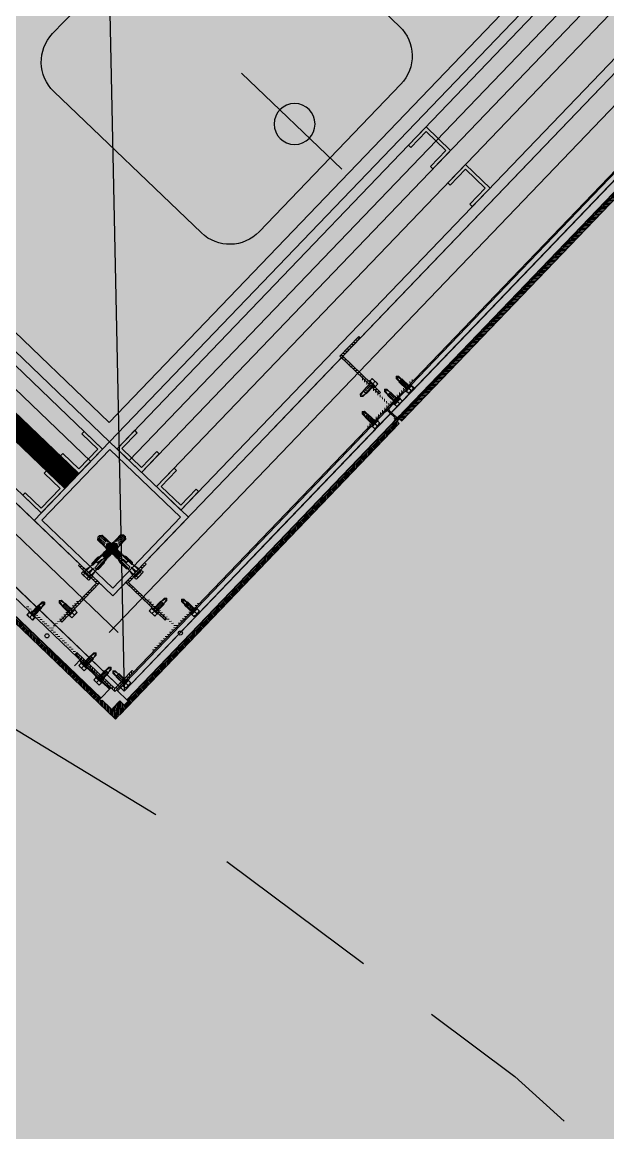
# Model space of a CAD drawing. Header units: metres. Extents: x 678805 to 1359287, y 2747329 to 5497370.
# Drawn here: x 679796.595 to 679797.455, y 2748725.445 to 2748727.075 of the extents above; entities that cross this region are included whole.
import ezdxf

# ---------------------------------------------------------------- set-up
doc = ezdxf.new("R2010")
doc.units = ezdxf.units.M
doc.linetypes.add('XREF_MON_BUILDINGS$0$Hidden', pattern=[0.004, 0.002, -0.002])
doc.linetypes.add('XREF_MON_SFT_TREES$0$HIDDEN', pattern=[0.375, 0.25, -0.125])
for name, color, linetype in [('00_XREF_MON_HSC_PAVEMENT', 7, 'Continuous'), ('00_XREF_TWQ_BUILDINGS', 7, 'Continuous'), ('00_XREF_TWQ_SFT_TREES', 7, 'Continuous'), ('XREF_MON_BUILDINGS$0$00-Modulos DEFINIDOS', 7, 'Continuous'), ('XREF_MON_BUILDINGS$0$00-Modulos ROOFS', 2, 'Continuous'), ('XREF_MON_BUILDINGS$0$02-L-01_Structure', 2, 'Continuous'), ('XREF_MON_BUILDINGS$0$02-L-01_Structure t2', 7, 'Continuous'), ('XREF_MON_BUILDINGS$0$02-L-01_Struture aux', 4, 'Continuous'), ('XREF_MON_BUILDINGS$0$02-L-Insulation', 252, 'Continuous'), ('XREF_MON_BUILDINGS$0$02-L-INT Panel', 5, 'Continuous'), ('XREF_MON_BUILDINGS$0$02-L-panel', 5, 'Continuous'), ('XREF_MON_BUILDINGS$0$02_L_Furniture', 7, 'Continuous'), ('XREF_MON_SFT_TREES$0$SL_TREE_CANOPY', 251, 'XREF_MON_SFT_TREES$0$HIDDEN')]:
    doc.layers.add(name, color=color, linetype=linetype)
doc.layers.add('XREF_MON_BUILDINGS$0$0-WIPEOUTS', color=7, linetype='Continuous', true_color=0xffffff)
doc.layers.add('XREF_MON_SFT_TREES$0$SL_TREE_FICUS_RELIGIOSA', color=7, linetype='Continuous', true_color=0x405700)
doc.layers.add('XREF_MON_BUILDINGS$0$00-AUX STRUCTURE', color=3, linetype='Continuous', plot=False)
for name, color, linetype, lineweight in [('XREF_MON_BUILDINGS$0$02-H-251', 251, 'Continuous', 0), ('XREF_MON_BUILDINGS$0$02-H-254', 254, 'Continuous', 0), ('XREF_MON_BUILDINGS$0$02-L-01_Structure L', 7, 'Continuous', 5), ('XREF_MON_BUILDINGS$0$02-L-01_Structure T', 8, 'Continuous', 5), ('XREF_MON_HSC_FURNITURE$0$05-Railing', 8, 'Continuous', 13)]:
    doc.layers.add(name, color=color, linetype=linetype, lineweight=lineweight)
for name, color, linetype, lineweight, true_color in [('XREF_MON_BUILDINGS$0$02-KH-01 Water_Toilets', 7, 'Continuous', 30, 0x3877ff), ('XREF_MON_HSC_FURNITURE$0$05-Railing_wipeout', 7, 'Continuous', 13, 0xfcfcfc), ('XREF_MON_HSC_PAVEMENT$0$03-TR-Pavement_06_Concrete Slab in situ', 7, 'Continuous', 9, 0xf7f7f7)]:
    doc.layers.add(name, color=color, linetype=linetype, lineweight=lineweight, true_color=true_color)
doc.layers.get('XREF_MON_BUILDINGS$0$02-KH-01 Water_Toilets').off()
doc.layers.get('XREF_MON_SFT_TREES$0$SL_TREE_FICUS_RELIGIOSA').off()
doc.linetypes.add('XREF_MON_BUILDINGS$0$BATTING', pattern='A,0.0001,-0.1,[134,ltypeshp.shx,S=0.1,R=0,X=-0.1,Y=0],-0.2,[134,ltypeshp.shx,S=0.1,R=180,X=0.1,Y=0],-0.1', length=0.4001)

# ---------------------------------------------------------------- blocks, each defined once
blk = doc.blocks.new('XREF_MON_BUILDINGS$0$modulo kiosco')
at = {"layer": 'XREF_MON_BUILDINGS$0$0-WIPEOUTS', "true_color": 0xfcfcfc}
h = blk.add_hatch(color=7, dxfattribs=at)
h.dxf.hatch_style = 1
h.paths.add_polyline_path([(119.6986, -61.6206), (119.6986, -56.8206), (124.4986, -56.8206), (124.4986, -61.6206)])
at = {"layer": 'XREF_MON_BUILDINGS$0$00-Modulos ROOFS'}
blk.add_line((119.6986, -56.8206), (124.4986, -61.6206), dxfattribs=at)
at = {"layer": 'XREF_MON_BUILDINGS$0$00-Modulos ROOFS', "lineweight": 0}
blk.add_lwpolyline([(119.6986, -61.6206), (119.6986, -56.8206), (124.4986, -56.8206), (124.4986, -61.6206)], close=True, dxfattribs=at)
at = {"layer": 'XREF_MON_BUILDINGS$0$00-Modulos ROOFS'}
blk.add_lwpolyline([(124.4986, -57.1206), (124.4986, -56.8206), (124.1986, -56.8206), (119.9986, -56.8206), (119.6986, -56.8206), (119.6986, -57.1206), (119.6986, -61.3206), (119.6986, -61.6206), (119.9986, -61.6206), (124.1986, -61.6206), (124.4986, -61.6206), (124.4986, -61.3206)], close=True, dxfattribs=at)
blk = doc.blocks.new('XREF_MON_BUILDINGS$0$PILAR STRUCTURE')
at = {"layer": 'XREF_MON_BUILDINGS$0$02-L-01_Structure', "linetype": 'Continuous'}
h = blk.add_hatch(dxfattribs=at)
h.set_pattern_fill('ANGLE', color=252)
h.set_pattern_definition([(0, (-144.6596, 18.5684), (0, 6.985), [5.08, -1.905]), (90, (-144.6596, 18.5684), (-6.985, 4e-16), [5.08, -1.905])])
h.paths.add_polyline_path([(-0.08, -0.08), (0.08, -0.08), (0.08, 0.08), (-0.08, 0.08)])
h.paths.add_polyline_path([(-0.072, -0.072), (0.072, -0.072), (0.072, 0.072), (-0.072, 0.072)], flags=16)
h = blk.add_hatch(color=252, dxfattribs=at)
h.dxf.hatch_style = 1
h.paths.add_polyline_path([(-0.072, -0.072), (0.072, -0.072), (0.072, 0.072), (-0.072, 0.072)], flags=16)
h.paths.add_polyline_path([(-0.08, -0.08), (0.08, -0.08), (0.08, 0.08), (-0.08, 0.08)])
for points in [[(-0.08, -0.08), (0.08, -0.08), (0.08, 0.08), (-0.08, 0.08)], [(-0.072, -0.072), (0.072, -0.072), (0.072, 0.072), (-0.072, 0.072)]]:
    blk.add_lwpolyline(points, close=True, dxfattribs=at)
blk = doc.blocks.new('XREF_MON_BUILDINGS$0$ULMA_Escuadra40x80_Seccion')
at = {"layer": 'XREF_MON_BUILDINGS$0$02-H-251', "ltscale": 125}
h = blk.add_hatch(dxfattribs=at)
h.set_pattern_fill('ANSI31', color=256, scale=0.001, angle=360, style=0)
h.paths.add_polyline_path([(0, 0.08), (0.003, 0.08), (0.003, 0.003), (0.04, 0.003), (0.04, 0), (0, 0)])
at = {"layer": 'XREF_MON_BUILDINGS$0$02-L-01_Structure L', "linetype": 'Continuous'}
blk.add_lwpolyline([(0, 0.08), (0.003, 0.08), (0.003, 0.003), (0.04, 0.003), (0.04, 0), (0, 0)], close=True, dxfattribs=at)
blk = doc.blocks.new('XREF_MON_BUILDINGS$0$ULMA_Anclaje fijacion a forjado y a cerramiento base')
at = {"layer": 'XREF_MON_BUILDINGS$0$02-L-01_Structure T', "linetype": 'Continuous'}
for p, q in [((-0.095, 0.0049), (-0.098, 0.0019)), ((-0.095, 0.0038), (-0.098, 0.0016)), ((-0.098, 0.0009), (-0.095, 0.0031)), ((-0.098, 0), (-0.098, 0.0019)), ((-0.098, 0), (-0.098, -0.0019)), ((-0.095, 0.0012), (-0.096, 0.0004)), ((-0.0564, 0.0049), (-0.095, 0.0049)), ((-0.095, 0.0038), (-0.095, 0.0049)), ((-0.0795, 0.0038), (-0.095, 0.0038)), ((-0.0795, 0.0031), (-0.095, 0.0031)), ((-0.095, 0.0012), (-0.095, 0.0031)), ((-0.0805, 0.0012), (-0.095, 0.0012)), ((-0.0805, 0.0008), (-0.0805, 0.0012)), ((-0.0792, 0.0037), (-0.0795, 0.0038)), ((-0.0795, 0.0031), (-0.0792, 0.0032)), ((-0.079, 0.0034), (-0.0792, 0.0037)), ((-0.0792, 0.0032), (-0.079, 0.0034)), ((-0.0724, 0.0005), (-0.0775, 0.0005)), ((-0.0724, 0.0005), (-0.0775, 0.0005)), ((-0.0428, 0.003), (-0.0768, 0.003)), ((-0.0768, 0.0005), (-0.0768, 0.003)), ((-0.076, 0.0036), (-0.076, 0.0049)), ((-0.058, 0.0036), (-0.076, 0.0036)), ((-0.0755, 0.0049), (-0.0699, 0.0064)), ((-0.0755, 0.0043), (-0.0755, 0.0049)), ((-0.0752, 0.0005), (-0.0752, 0.003)), ((-0.057, 0.0044), (-0.075, 0.0044)), ((-0.0744, 0.0005), (-0.0744, 0.003)), ((-0.0728, 0.0005), (-0.0728, 0.003)), ((-0.072, 0.0005), (-0.072, 0.003)), ((-0.0599, 0.006), (-0.0714, 0.006)), ((-0.0714, 0.006), (-0.0714, 0.0049)), ((-0.0714, 0.006), (-0.0714, 0.0049)), ((-0.0704, 0.0008), (-0.0704, 0.003)), ((-0.0704, 0.0003), (-0.0704, 0.0008)), ((-0.0606, 0.0064), (-0.0699, 0.0064)), ((-0.0699, 0.0064), (-0.0699, 0.006)), ((-0.0696, 0.003), (-0.0696, 0)), ((-0.068, 0.0019), (-0.068, 0.003)), ((-0.068, 0.0008), (-0.068, 0.0019)), ((-0.068, 0), (-0.068, 0.0008)), ((-0.068, 0), (-0.068, -0.0008)), ((-0.0672, 0.0021), (-0.0672, 0.003)), ((-0.0672, 0.0011), (-0.0672, 0.0021)), ((-0.0672, 0), (-0.0672, 0.0011)), ((-0.0672, 0), (-0.0672, -0.0011)), ((-0.0656, 0.0022), (-0.0656, 0.003)), ((-0.0656, 0.0012), (-0.0656, 0.0022)), ((-0.0656, 0), (-0.0656, 0.0012)), ((-0.0656, 0), (-0.0656, -0.0013)), ((-0.0648, 0.0022), (-0.0648, 0.003)), ((-0.0648, 0.0012), (-0.0648, 0.0022)), ((-0.0648, 0), (-0.0648, 0.0012)), ((-0.0648, 0), (-0.0648, -0.0013)), ((-0.0632, 0.0022), (-0.0632, 0.003)), ((-0.0632, 0.0012), (-0.0632, 0.0022)), ((-0.0632, 0), (-0.0632, 0.0012)), ((-0.0632, 0), (-0.0632, -0.0013)), ((-0.0586, 0.0022), (-0.0625, 0.0022)), ((-0.0586, 0.0012), (-0.0625, 0.0012)), ((-0.0624, 0.0022), (-0.0624, 0.003)), ((-0.0624, 0), (-0.0624, 0.0012)), ((-0.0624, 0), (-0.0624, -0.0013)), ((-0.0608, 0.0022), (-0.0608, 0.003)), ((-0.0608, 0), (-0.0608, 0.0012)), ((-0.0608, 0), (-0.0608, -0.0013)), ((-0.0606, 0.0064), (-0.0606, 0.006)), ((-0.0606, 0.0064), (-0.058, 0.0049)), ((-0.06, 0.0022), (-0.06, 0.003)), ((-0.06, 0), (-0.06, 0.0012)), ((-0.06, 0), (-0.06, -0.003)), ((-0.0599, 0.006), (-0.0599, 0.0049)), ((-0.0584, 0.0022), (-0.0584, 0.003)), ((-0.0584, 0), (-0.0584, 0.0012)), ((-0.0584, 0), (-0.0584, -0.003)), ((-0.058, 0.0049), (-0.058, 0.0044)), ((-0.0576, 0.0022), (-0.0576, 0.003)), ((-0.0576, -0.003), (-0.0576, 0.0012)), ((-0.057, 0.0046), (-0.057, 0.0049)), ((-0.0564, 0.003), (-0.0564, 0.0049)), ((-0.056, 0.0018), (-0.056, 0.003)), ((-0.056, 0), (-0.056, 0.0007)), ((-0.056, 0), (-0.056, -0.003)), ((-0.0548, 0.0049), (-0.0559, 0.0042)), ((-0.0552, 0.0014), (-0.0552, 0.003)), ((-0.0552, 0.0003), (-0.0552, -0.003)), ((-0.054, 0.0049), (-0.0548, 0.0049)), ((-0.0548, 0.003), (-0.0548, 0.0049)), ((-0.054, 0.003), (-0.054, 0.0049)), ((-0.0536, 0.0003), (-0.0536, 0.003)), ((-0.0524, 0.0049), (-0.0535, 0.0042)), ((-0.0528, 0), (-0.0528, 0.003)), ((-0.0528, 0), (-0.0528, -0.0003)), ((-0.0524, 0.003), (-0.0524, 0.0049)), ((-0.0516, 0.0049), (-0.0524, 0.0049)), ((-0.0516, 0.003), (-0.0516, 0.0049)), ((-0.0512, 0), (-0.0512, 0.003)), ((-0.0512, 0), (-0.0512, -0.001)), ((-0.05, 0.0049), (-0.0511, 0.0042)), ((-0.0504, 0), (-0.0504, 0.003)), ((-0.0504, 0), (-0.0504, -0.0012)), ((-0.0492, 0.0049), (-0.05, 0.0049)), ((-0.05, 0.003), (-0.05, 0.0049)), ((-0.0492, 0.003), (-0.0492, 0.0049)), ((-0.0488, 0.0022), (-0.0488, 0.003)), ((-0.0488, 0.0012), (-0.0488, 0.0026)), ((-0.0488, 0), (-0.0488, 0.0012)), ((-0.0488, 0), (-0.0488, -0.0013)), ((-0.0476, 0.0049), (-0.0487, 0.0042)), ((-0.048, 0), (-0.048, 0.003)), ((-0.048, 0), (-0.048, -0.0013)), ((-0.0476, 0.003), (-0.0476, 0.0049)), ((-0.0468, 0.0049), (-0.0476, 0.0049)), ((-0.0424, 0.0022), (-0.0475, 0.0022)), ((-0.0424, 0.0012), (-0.0475, 0.0012)), ((-0.0468, 0.003), (-0.0468, 0.0049)), ((-0.0464, 0.0022), (-0.0464, 0.003)), ((-0.0464, 0), (-0.0464, 0.0012)), ((-0.0464, 0), (-0.0464, -0.0013)), ((-0.0452, 0.0049), (-0.0463, 0.0042)), ((-0.0456, 0.0022), (-0.0456, 0.003)), ((-0.0456, 0), (-0.0456, 0.0012)), ((-0.0456, 0), (-0.0456, -0.0013)), ((-0.0444, 0.0049), (-0.0452, 0.0049)), ((-0.0452, 0.003), (-0.0452, 0.0049)), ((-0.0444, 0.003), (-0.0444, 0.0049)), ((-0.044, 0.0022), (-0.044, 0.003)), ((-0.044, 0.0022), (-0.044, 0.003)), ((-0.044, 0), (-0.044, 0.0012)), ((-0.044, 0), (-0.044, 0.0012)), ((-0.044, 0), (-0.044, -0.0013)), ((-0.044, 0), (-0.044, -0.003)), ((-0.0428, 0.0049), (-0.0439, 0.0042)), ((0, 0.0049), (-0.0428, 0.0049)), ((-0.0428, 0.003), (-0.0428, 0.0049)), ((-0.042, 0.0049), (-0.042, 0.0022)), ((-0.0185, 0.0036), (-0.042, 0.0036)), ((-0.042, 0.0012), (-0.042, 0.001)), ((-0.0405, 0.001), (-0.042, 0.001)), ((-0.0415, 0.0049), (-0.0359, 0.0064)), ((-0.0415, 0.0043), (-0.0415, 0.0049)), ((-0.0175, 0.0044), (-0.041, 0.0044)), ((-0.0312, 0.001), (-0.038, 0.001)), ((-0.0196, 0.006), (-0.0374, 0.006)), ((-0.0374, 0.006), (-0.0374, 0.0049)), ((-0.02, 0.0064), (-0.0359, 0.0064)), ((-0.0359, 0.0064), (-0.0359, 0.006)), ((-0.0356, 0.0005), (-0.0319, 0.0005)), ((-0.0319, 0.0005), (-0.0356, 0.0005)), ((-0.0282, 0.001), (-0.0308, 0.001)), ((-0.0282, 0.001), (-0.028, 0.0008)), ((-0.0282, 0.001), (-0.0282, -0.0036)), ((-0.0278, 0.001), (-0.028, 0.0008)), ((-0.028, 0.0008), (-0.028, -0.0036)), ((-0.0278, 0.001), (-0.0278, -0.0036)), ((-0.018, 0.001), (-0.0278, 0.001)), ((-0.02, 0.0064), (-0.02, 0.006)), ((-0.0185, 0.0049), (-0.02, 0.0064)), ((-0.0196, 0.0049), (-0.0196, 0.006)), ((-0.0185, 0.0049), (-0.0185, 0.0044)), ((-0.0175, 0.0049), (-0.0175, 0.0015)), ((-0.0052, 0.0064), (-0.0159, 0.0049)), ((-0.0043, 0.0009), (-0.0159, 0)), ((-0.0159, 0), (-0.0052, 0)), ((-0.0052, 0.0049), (-0.0052, 0.0064)), ((-0.0052, 0.0064), (-0.0043, 0.0049)), ((-0.0043, 0.0009), (-0.0052, 0)), ((-0.0043, -0.0009), (-0.0052, 0)), ((-0.0043, -0.0009), (-0.0043, 0.0009)), ((0.0015, 0.0064), (0, 0.0049)), ((0, 0), (0, 0.0049)), ((0, 0), (0, -0.0049)), ((0.002, 0.0064), (0.0015, 0.0064)), ((0.0015, 0), (0.0015, 0.0064)), ((0.0015, 0), (0.0015, -0.0064)), ((0.002, 0.0075), (0.0059, 0.0075)), ((0.002, -0.0075), (0.002, 0.0075)), ((0.002, 0), (0.002, 0.0064)), ((0.002, 0.0038), (0.0059, 0.0038)), ((0.002, 0), (0.002, -0.0064)), ((0.0065, 0.0065), (0.0059, 0.0075)), ((0.0065, -0.0065), (0.0065, 0.0065)), ((-0.098, -0.0009), (-0.095, -0.0031)), ((-0.095, -0.0038), (-0.098, -0.0016)), ((-0.095, -0.0049), (-0.098, -0.0019)), ((-0.095, -0.0012), (-0.096, -0.0004)), ((-0.095, -0.0012), (-0.095, -0.0031)), ((-0.0825, -0.0012), (-0.095, -0.0012)), ((-0.0795, -0.0031), (-0.095, -0.0031)), ((-0.095, -0.0038), (-0.095, -0.0049)), ((-0.0795, -0.0038), (-0.095, -0.0038)), ((-0.0564, -0.0049), (-0.095, -0.0049)), ((-0.0792, -0.0032), (-0.0795, -0.0031)), ((-0.0795, -0.0038), (-0.0792, -0.0037)), ((-0.079, -0.0034), (-0.0792, -0.0032)), ((-0.0792, -0.0037), (-0.079, -0.0034)), ((-0.0724, -0.0005), (-0.0775, -0.0005)), ((-0.0724, -0.0005), (-0.0775, -0.0005)), ((-0.0768, -0.0005), (-0.0768, -0.003)), ((-0.0428, -0.003), (-0.0768, -0.003)), ((-0.076, -0.0036), (-0.076, -0.0049)), ((-0.058, -0.0036), (-0.076, -0.0036)), ((-0.0755, -0.0043), (-0.0755, -0.0049)), ((-0.0755, -0.0049), (-0.0699, -0.0064)), ((-0.0752, -0.0005), (-0.0752, -0.003)), ((-0.057, -0.0044), (-0.075, -0.0044)), ((-0.0744, -0.0005), (-0.0744, -0.003)), ((-0.0728, -0.0005), (-0.0728, -0.003)), ((-0.072, -0.0005), (-0.072, -0.003)), ((-0.0714, -0.0049), (-0.0714, -0.006)), ((-0.0714, -0.0049), (-0.0714, -0.006)), ((-0.0599, -0.006), (-0.0714, -0.006)), ((-0.0704, -0.0008), (-0.0704, -0.003)), ((-0.0699, -0.006), (-0.0699, -0.0064)), ((-0.0606, -0.0064), (-0.0699, -0.0064)), ((-0.0696, -0.0011), (-0.0696, -0.003)), ((-0.068, -0.0019), (-0.068, -0.003)), ((-0.0672, -0.0021), (-0.0672, -0.003)), ((-0.0605, -0.0013), (-0.0656, -0.0013)), ((-0.0656, -0.0022), (-0.0656, -0.003)), ((-0.0656, -0.0022), (-0.0605, -0.0022)), ((-0.0648, -0.0022), (-0.0648, -0.003)), ((-0.0632, -0.0022), (-0.0632, -0.003)), ((-0.0624, -0.0022), (-0.0624, -0.003)), ((-0.0608, -0.0022), (-0.0608, -0.003)), ((-0.0606, -0.0064), (-0.058, -0.0049)), ((-0.0606, -0.006), (-0.0606, -0.0064)), ((-0.0599, -0.0049), (-0.0599, -0.006)), ((-0.058, -0.0044), (-0.058, -0.0049)), ((-0.057, -0.0044), (-0.057, -0.0049)), ((-0.0564, -0.003), (-0.0564, -0.0049)), ((-0.0548, -0.0049), (-0.0559, -0.0042)), ((-0.0548, -0.003), (-0.0548, -0.0049)), ((-0.054, -0.0049), (-0.0548, -0.0049)), ((-0.054, -0.003), (-0.054, -0.0049)), ((-0.0536, -0.0009), (-0.0536, -0.003)), ((-0.0524, -0.0049), (-0.0535, -0.0042)), ((-0.0528, -0.0014), (-0.0528, -0.003)), ((-0.0524, -0.003), (-0.0524, -0.0049)), ((-0.0516, -0.0049), (-0.0524, -0.0049)), ((-0.0516, -0.003), (-0.0516, -0.0049)), ((-0.0512, -0.002), (-0.0512, -0.003)), ((-0.05, -0.0049), (-0.0511, -0.0042)), ((-0.0504, -0.0022), (-0.0504, -0.003)), ((-0.05, -0.003), (-0.05, -0.0049)), ((-0.0492, -0.0049), (-0.05, -0.0049)), ((-0.0455, -0.0013), (-0.0494, -0.0013)), ((-0.0455, -0.0022), (-0.0494, -0.0022)), ((-0.0492, -0.003), (-0.0492, -0.0049)), ((-0.0488, -0.0022), (-0.0488, -0.003)), ((-0.0476, -0.0049), (-0.0487, -0.0042)), ((-0.048, -0.0022), (-0.048, -0.003)), ((-0.0476, -0.003), (-0.0476, -0.0049)), ((-0.0468, -0.0049), (-0.0476, -0.0049)), ((-0.0468, -0.003), (-0.0468, -0.0049)), ((-0.0464, -0.0022), (-0.0464, -0.003)), ((-0.0452, -0.0049), (-0.0463, -0.0042)), ((-0.0456, -0.0022), (-0.0456, -0.003)), ((-0.0452, -0.003), (-0.0452, -0.0049)), ((-0.0444, -0.0049), (-0.0452, -0.0049)), ((-0.0444, -0.003), (-0.0444, -0.0049)), ((-0.044, -0.0022), (-0.044, -0.003)), ((-0.0428, -0.0049), (-0.0439, -0.0042)), ((-0.0428, -0.003), (-0.0428, -0.0049)), ((0, -0.0049), (-0.0428, -0.0049)), ((-0.042, -0.0036), (-0.042, -0.0049)), ((-0.0185, -0.0036), (-0.042, -0.0036)), ((-0.0415, -0.0043), (-0.0415, -0.0049)), ((-0.0415, -0.0049), (-0.0359, -0.0064)), ((-0.0175, -0.0044), (-0.041, -0.0044)), ((-0.0374, -0.0049), (-0.0374, -0.006)), ((-0.0196, -0.006), (-0.0374, -0.006)), ((-0.0359, -0.006), (-0.0359, -0.0064)), ((-0.02, -0.0064), (-0.0359, -0.0064)), ((-0.0319, -0.0005), (-0.0356, -0.0005)), ((-0.0356, -0.0005), (-0.0319, -0.0005)), ((-0.0185, -0.0049), (-0.02, -0.0064)), ((-0.02, -0.006), (-0.02, -0.0064)), ((-0.0196, -0.0049), (-0.0196, -0.006)), ((-0.0185, -0.0044), (-0.0185, -0.0049)), ((-0.0175, -0.0046), (-0.0175, -0.0049)), ((-0.0043, -0.0009), (-0.0159, 0)), ((-0.0052, -0.0064), (-0.0159, -0.0049)), ((-0.0052, -0.0049), (-0.0052, -0.0064)), ((-0.0052, -0.0064), (-0.0043, -0.0049)), ((0.0015, -0.0064), (0, -0.0049)), ((0.002, -0.0064), (0.0015, -0.0064)), ((0.002, -0.0038), (0.0059, -0.0038)), ((0.002, -0.0075), (0.0059, -0.0075)), ((0.0065, -0.0065), (0.0059, -0.0075))]:
    blk.add_line(p, q, dxfattribs=at)
for centre, radius, start, end in [((-0.0957, 0), 0.0005, 130.2691, 229.7309), ((-0.0825, 0.0008), 0.002, 270, 0), ((-0.0775, 0), 0.0005, 89.9975, 270), ((-0.0775, 0), 0.0005, 90, 270.0025), ((-0.075, 0.0034), 0.001, 90, 168.463), ((-0.0724, -0.007), 0.0075, 61.0463, 90), ((-0.0695, 0.006), 0.001, 180, 0), ((-0.0671, 0.006), 0.001, 180, 0), ((-0.0647, 0.006), 0.001, 180, 0), ((-0.0623, 0.006), 0.001, 180, 0), ((-0.0625, 0.0017), 0.0005, 90, 270.0116), ((-0.0605, 0.0017), 0.0005, 270.0013, 90), ((-0.0586, -0.0053), 0.0075, 48.5904, 90), ((-0.0586, -0.0053), 0.0065, 48.5904, 90), ((-0.058, 0.0046), 0.001, 270, 0), ((-0.0561, 0.0045), 0.0003, 180, 300), ((-0.0586, 0.0052), 0.0065, 306.1289, 311.4096), ((-0.0494, -0.0053), 0.0075, 128.1223, 131.4096), ((-0.0537, 0.0045), 0.0003, 180, 300), ((-0.0494, 0.0052), 0.0065, 228.5904, 270), ((-0.0513, 0.0045), 0.0003, 180, 300), ((-0.0489, 0.0045), 0.0003, 180, 300), ((-0.0475, 0.0017), 0.0005, 90, 270.0025), ((-0.0465, 0.0045), 0.0003, 180, 300), ((-0.0455, 0.0017), 0.0005, 270, 90), ((-0.0441, 0.0045), 0.0003, 180, 300), ((-0.0424, -0.0053), 0.0075, 61.0463, 90), ((-0.0424, -0.0053), 0.0065, 61.0463, 90), ((-0.041, 0.0034), 0.001, 90, 168.463), ((-0.0356, 0.007), 0.0075, 241.0463, 270), ((-0.0356, 0.007), 0.0065, 241.0463, 269.9987), ((-0.0356, -0.007), 0.0075, 90, 111.0361), ((-0.0355, 0.006), 0.001, 180, 0), ((-0.0355, 0.006), 0.001, 180, 0), ((-0.0327, 0.006), 0.001, 180, 0), ((-0.031, 0), 0.001, 209.9997, 150), ((-0.031, 0), 0.001, 210, 150.0003), ((-0.0299, 0.006), 0.001, 180, 0), ((-0.0271, 0.006), 0.001, 180, 0), ((-0.0243, 0.006), 0.001, 180, 0), ((-0.0215, 0.006), 0.001, 180, 0), ((-0.0185, 0.0046), 0.001, 270, 0), ((-0.018, 0.0015), 0.0005, 270, 0), ((0.0032, 0.0056), 0.00332, 325.6168, 34.3832), ((-0.0059, 0), 0.0124, 342.4126, 17.5874), ((-0.075, -0.0034), 0.001, 191.537, 270), ((-0.0724, 0.007), 0.0075, 270, 291.0395), ((-0.0724, -0.007), 0.0065, 61.0463, 90), ((-0.0695, -0.006), 0.001, 0, 180), ((-0.0656, 0.0052), 0.0075, 241.0463, 270), ((-0.0656, 0.0052), 0.0065, 241.0463, 269.9987), ((-0.0671, -0.006), 0.001, 0, 180), ((-0.0647, -0.006), 0.001, 0, 180), ((-0.0623, -0.006), 0.001, 0, 180), ((-0.0625, -0.0018), 0.0005, 89.9884, 270), ((-0.0605, -0.0018), 0.0005, 270, 89.9987), ((-0.058, -0.0046), 0.001, 11.537, 90), ((-0.0561, -0.0045), 0.0003, 60, 180), ((-0.0494, 0.0052), 0.0075, 228.5904, 270), ((-0.0586, 0.0052), 0.0075, 308.1223, 311.4096), ((-0.0537, -0.0045), 0.0003, 60, 180), ((-0.0494, -0.0053), 0.0065, 126.1289, 131.4096), ((-0.0513, -0.0045), 0.0003, 60, 180), ((-0.0489, -0.0045), 0.0003, 60, 180), ((-0.0475, -0.0018), 0.0005, 89.9975, 270), ((-0.0465, -0.0045), 0.0003, 60, 180), ((-0.0455, -0.0018), 0.0005, 270, 90), ((-0.0441, -0.0045), 0.0003, 60, 180), ((-0.041, -0.0034), 0.001, 191.537, 270), ((-0.0355, -0.006), 0.001, 0, 180), ((-0.0355, -0.006), 0.001, 0, 180), ((-0.0327, -0.006), 0.001, 0, 180), ((-0.0299, -0.006), 0.001, 0, 180), ((-0.0271, -0.006), 0.001, 0, 180), ((-0.0243, -0.006), 0.001, 0, 180), ((-0.0215, -0.006), 0.001, 0, 180), ((-0.0185, -0.0046), 0.001, 0, 90), ((0.0032, -0.0056), 0.00332, 325.6168, 34.3832)]:
    blk.add_arc(centre, radius, start, end, dxfattribs=at)
blk = doc.blocks.new('XREF_MON_BUILDINGS$0$AUTORROSCANTE')
at = {"layer": 'XREF_MON_BUILDINGS$0$02-L-01_Structure t2', "color": 0}
for p, q in [((-31.2, 5.6), (-26.2, 5.6)), ((-31.2, 0), (-26.2, 0)), ((-2.4, 2.5), (-25, 2.5)), ((0, 0), (-9, 2.5)), ((0, 0), (-3.6, -1.1)), ((0, 0), (-2.4, 2.5)), ((0, 0), (-2.4, -2.5)), ((-31.2, -5.6), (-26.2, -5.6)), ((-2.4, -2.5), (-25, -2.5)), ((-3.6, -1.1), (-2.4, -2.5))]:
    blk.add_line(p, q, dxfattribs=at)
at = {"layer": 'XREF_MON_BUILDINGS$0$02-L-01_Structure t2', "color": 253}
for p, q in [((-25, 3.1), (-9, 3.1)), ((-23.5, -3.1), (-25, 2.7)), ((-21.4, -3.1), (-23.1, 3.1)), ((-19.3, -3.1), (-21, 3.1)), ((-17.3, -3.1), (-18.9, 3.1)), ((-15.2, -3.1), (-16.9, 3.1)), ((-13.1, -3.1), (-14.8, 3.1)), ((-11.1, -3.1), (-12.7, 3.1)), ((-9, -3.1), (-10.7, 3.1)), ((-9, -3.1), (-9, 3.1)), ((-25, -3.1), (-9, -3.1)), ((-3.6, -1.1), (-9, -2.5))]:
    blk.add_line(p, q, dxfattribs=at)
at = {"layer": 'XREF_MON_BUILDINGS$0$02-L-01_Structure t2', "color": 0}
for points in [[(-31.2, 5.6), (-26.2, 5.6), (-26.2, -5.6), (-31.2, -5.6)], [(-26.2, 6.5), (-25, 6.5), (-25, -6.5), (-26.2, -6.5)]]:
    blk.add_lwpolyline(points, close=True, dxfattribs=at)
for centre, start, end in [((-27, 2.4), 129.284, 214.1828), ((-27, -2.4), 145.8304, 230.7333)]:
    blk.add_arc(centre, 4.21, start, end, dxfattribs=at)
blk = doc.blocks.new('XREF_MON_BUILDINGS$0$ULMA_Montante VV')
at = {"layer": 'XREF_MON_BUILDINGS$0$02-H-251', "ltscale": 125}
h = blk.add_hatch(dxfattribs=at)
h.set_pattern_fill('ANSI31', color=256, scale=0.001, angle=450, style=0)
h.set_pattern_definition([(135, (-0.05125, -0.0025), (-0.00224506, -0.00224506), [])])
edge = h.paths.add_edge_path()
edge.add_line((-0.051, -0.0025), (0.0484, -0.0025))
edge.add_arc((0.0484, -0.0022), 0.0003, 270, 360)
edge.add_line((0.0487, -0.0022), (0.0487, -0.0003))
edge.add_arc((0.0484, -0.0003), 0.0003, 0, 90)
edge.add_line((0.0484, 0), (0, 0))
edge.add_line((0, 0), (0, 0.0572))
edge.add_arc((-0.0003, 0.0572), 0.0003, 0, 90)
edge.add_line((-0.0003, 0.0575), (-0.0022, 0.0575))
edge.add_arc((-0.0022, 0.0572), 0.0003, 90, 180)
edge.add_line((-0.0025, 0.0572), (-0.0025, 0))
edge.add_line((-0.0025, 0), (-0.051, 0))
edge.add_arc((-0.051, -0.0003), 0.0003, 90, 180)
edge.add_line((-0.0513, -0.0003), (-0.0513, -0.0022))
edge.add_arc((-0.051, -0.0022), 0.0003, 180, 270)
blk = doc.blocks.new('XREF_MON_BUILDINGS$0$ULMA_Autotaladrante')
at = {"layer": 'XREF_MON_BUILDINGS$0$02-L-01_Structure T', "color": 252}
for p, q in [((-0.025, 0), (-0.0226, 0.0025)), ((-0.025, 0), (-0.016, 0.0025)), ((-0.025, 0), (-0.0226, -0.0025)), ((-0.025, 0), (-0.0214, -0.0011)), ((-0.0226, 0.0025), (0, 0.0025)), ((0, 0.0032), (-0.016, 0.0032)), ((-0.016, -0.0031), (-0.016, 0.0032)), ((-0.016, -0.0031), (-0.0143, 0.0032)), ((-0.0139, -0.0031), (-0.0123, 0.0032)), ((-0.0119, -0.0031), (-0.0102, 0.0032)), ((-0.0098, -0.0031), (-0.0081, 0.0032)), ((-0.0077, -0.0031), (-0.0061, 0.0032)), ((-0.0057, -0.0031), (-0.004, 0.0032)), ((-0.0036, -0.0031), (-0.0019, 0.0032)), ((-0.0015, -0.0031), (0, 0.0027)), ((0.0062, 0.0056), (0.0012, 0.0056)), ((0.0062, 0), (0.0012, 0)), ((-0.0214, -0.0011), (-0.0226, -0.0025)), ((-0.0226, -0.0025), (0, -0.0025)), ((-0.0214, -0.0011), (-0.016, -0.0025)), ((0, -0.0031), (-0.016, -0.0031)), ((0.0062, -0.0056), (0.0012, -0.0056))]:
    blk.add_line(p, q, dxfattribs=at)
for points in [[(0.0012, 0.0065), (0, 0.0065), (0, -0.0065), (0.0012, -0.0065)], [(0.0062, 0.0056), (0.0012, 0.0056), (0.0012, -0.0056), (0.0062, -0.0056)]]:
    blk.add_lwpolyline(points, close=True, dxfattribs=at)
for centre, start, end in [((0.002, 0.0024), 325.8172, 50.716), ((0.002, -0.0024), 309.2667, 34.1696)]:
    blk.add_arc(centre, 0.00421, start, end, dxfattribs=at)
blk = doc.blocks.new('XREF_MON_BUILDINGS$0$component PICA')
at = {"linetype": 'Continuous', "ltscale": 0.01}
for p, q in [((125, 350), (-125, 350)), ((-175, 300), (-175, 50)), ((175, 50), (175, 300)), ((0, 150), (0, -20)), ((-125, 0), (125, 0))]:
    blk.add_line(p, q, dxfattribs=at)
blk.add_circle((0, 60), 25, dxfattribs=at)
for centre, start, end in [((-125, 300), 90, 180), ((125, 300), 0, 90), ((-125, 50), 180, 270), ((125, 50), 270, 0)]:
    blk.add_arc(centre, 50, start, end, dxfattribs=at)
blk = doc.blocks.new('XREF_MON_BUILDINGS$0$A$C56BF4A3E')
at = {"layer": 'XREF_MON_BUILDINGS$0$02-H-251', "linetype": 'XREF_MON_BUILDINGS$0$Hidden', "ltscale": 125}
h = blk.add_hatch(dxfattribs=at)
h.set_pattern_fill('ANSI31', color=256, scale=0.001, angle=630, style=0)
h.set_pattern_definition([(315, (-170.3341458, 256.273152), (0.00224506403, 0.00224506403), [])])
edge = h.paths.add_edge_path()
edge.add_line((0.6352, 0.0269), (0.6332, 0.0269))
edge.add_line((0.6332, 0.0269), (0.6263, 0.0266))
edge.add_line((0.6263, 0.0266), (0.6254, 0.0257))
edge.add_arc((0.6252, 0.0259), 0.0003, 587.05, 677.05, ccw=False)
edge.add_line((0.625, 0.0257), (0.624, 0.0266))
edge.add_line((0.624, 0.0266), (0.6223, 0.0265))
edge.add_line((0.6223, 0.0265), (0.6214, 0.0256))
edge.add_arc((0.6212, 0.0258), 0.0003, 587.05, 677.05, ccw=False)
edge.add_line((0.621, 0.0255), (0.62, 0.0264))
edge.add_line((0.62, 0.0264), (0.6071, 0.026))
edge.add_arc((0.6072, 0.024), 0.002, 452.0454, 540)
edge.add_line((0.6052, 0.024), (0.6052, 0.0172))
edge.add_line((0.6052, 0.0172), (0.6052, 0.0079))
edge.add_line((0.6052, 0.0079), (0.6103, 0.0079))
edge.add_line((0.6103, 0.0079), (0.6103, 0.0069))
edge.add_line((0.6103, 0.0069), (0.605, 0.0069))
edge.add_arc((0.605, 0.0066), 0.0003, 810, 870)
edge.add_line((0.6047, 0.0067), (0.6031, 0.0039))
edge.add_arc((0.6028, 0.004), 0.0003, 510, 690, ccw=False)
edge.add_line((0.6026, 0.0042), (0.6039, 0.0064))
edge.add_arc((0.6036, 0.0066), 0.0003, 690, 810)
edge.add_line((0.6036, 0.0069), (0.5959, 0.0069))
edge.add_line((0.5959, 0.0069), (0.5959, 0.0079))
edge.add_line((0.5959, 0.0079), (0.6019, 0.0079))
edge.add_line((0.6019, 0.0079), (0.6019, 0.0096))
edge.add_arc((0.6021, 0.0096), 0.00025, 360, 540, ccw=False)
edge.add_line((0.6024, 0.0096), (0.6024, 0.0079))
edge.add_line((0.6024, 0.0079), (0.6034, 0.0079))
edge.add_line((0.6034, 0.0079), (0.6034, 0.0241))
edge.add_arc((0.6014, 0.0241), 0.002, 720, 802.5526)
edge.add_line((0.6016, 0.0261), (0.5957, 0.0269))
edge.add_line((0.5957, 0.0269), (0.5957, 0.0287))
edge.add_line((0.5957, 0.0287), (0.6352, 0.0287))
edge.add_line((0.6352, 0.0287), (0.6352, 0.0269))
at = {"layer": 'XREF_MON_BUILDINGS$0$02-H-254', "ltscale": 125}
h = blk.add_hatch(dxfattribs=at)
h.set_pattern_fill('ANSI31', color=256, scale=0.0005, angle=180, style=0)
h.set_pattern_definition([(225, (257.396747, 179.8797022), (0.001122532015, -0.001122532015), [])])
h.paths.add_polyline_path([(0.005, 0.6017), (0.005, 0.0332), (0.0065, 0.0332), (0.0065, 0), (0, 0), (0, 0.6017)])
h = blk.add_hatch(dxfattribs=at)
h.set_pattern_fill('ANSI31', color=256, scale=0.0005, angle=180, style=0)
h.set_pattern_definition([(225, (257.5004318, 179.6417735), (0.001122532015, -0.001122532015), [])])
h.paths.add_polyline_path([(0.0239, 0.014), (0.0239, 0.0049), (0.6017, 0.0049), (0.6017, 0), (0.0083, 0), (0.0083, 0.0065), (0.0163, 0.0065), (0.0163, 0.0082), (0.0083, 0.0082), (0.0083, 0.014)])
h = blk.add_hatch(dxfattribs=at)
h.set_pattern_fill('ANSI31', color=256, scale=0.0005, angle=270, style=0)
h.set_pattern_definition([(315, (-170.2068423, 257.0159102), (0.001122532015, 0.001122532015), [])])
h.paths.add_polyline_path([(1.2017, 0), (0.6068, 0), (0.6068, 0.0049), (1.2017, 0.0049)])
at = {"layer": 'XREF_MON_BUILDINGS$0$00-AUX STRUCTURE', "linetype": 'Continuous', "const_width": 0.03}
blk.add_lwpolyline([(0.2081, 4.5281), (0.2081, 0.2881)], dxfattribs=at)
at = {"layer": 'XREF_MON_BUILDINGS$0$02-L-01_Struture aux'}
for p, q in [((0.0267, 0.0366), (0.0267, 4.7827)), ((0.0268, 4.7827), (0.0268, 0.0366)), ((0.0148, 0.0976), (0.0287, 0.0976)), ((0.0257, 0.0366), (0.0257, 0.0976)), ((0.0287, 0.0366), (0.0068, 0.0366)), ((0.0322, 0.0287), (4.7827, 0.0287)), ((0.0322, 0.0287), (0.0322, 0.0049)), ((4.7827, 0.0268), (0.0322, 0.0268))]:
    blk.add_line(p, q, dxfattribs=at)
at = {"layer": 'XREF_MON_BUILDINGS$0$02-L-01_Struture aux', "linetype": 'Continuous'}
for p, q in [((0.1931, 0.2881), (0.1931, 4.5281)), ((0.2231, 0.2881), (0.2231, 4.5281)), ((4.5281, 0.2231), (0.2881, 0.2231)), ((4.5281, 0.1931), (0.2881, 0.1931))]:
    blk.add_line(p, q, dxfattribs=at)
at = {"layer": 'XREF_MON_BUILDINGS$0$02-L-01_Struture aux', "ltscale": 0.001}
for p, q in [((0.005, 0.6017), (0.005, 0.0332)), ((0.0068, 0.0366), (0.0068, 0.1416)), ((0.0076, 0.0366), (0.0076, 0.1416))]:
    blk.add_line(p, q, dxfattribs=at)
at = {"layer": 'XREF_MON_BUILDINGS$0$02-L-01_Struture aux', "linetype": 'XREF_MON_BUILDINGS$0$Hidden'}
for p, q in [((0.6352, 0.0287), (0.5957, 0.0287)), ((0.5957, 0.0287), (0.5957, 0.0269)), ((0.6016, 0.0261), (0.5957, 0.0269)), ((0.6034, 0.0241), (0.6034, 0.0079)), ((0.6052, 0.024), (0.6052, 0.0172)), ((0.6052, 0.0172), (0.6052, 0.0079)), ((0.6071, 0.026), (0.62, 0.0264)), ((0.621, 0.0255), (0.62, 0.0264)), ((0.6214, 0.0256), (0.6223, 0.0265)), ((0.6223, 0.0265), (0.624, 0.0266)), ((0.625, 0.0257), (0.624, 0.0266)), ((0.6254, 0.0257), (0.6263, 0.0266)), ((0.6263, 0.0266), (0.6332, 0.0269)), ((0.6339, 0.0269), (0.6332, 0.0269)), ((0.6352, 0.0269), (0.6332, 0.0269)), ((0.6352, 0.0287), (0.6352, 0.0269)), ((0.6017, 0.0079), (0.5959, 0.0079)), ((0.5959, 0.0079), (0.5959, 0.0069)), ((0.6036, 0.0069), (0.5959, 0.0069)), ((0.6017, 0.0096), (0.6017, 0.0079)), ((0.6022, 0.0096), (0.6022, 0.0079)), ((0.6034, 0.0079), (0.6022, 0.0079)), ((0.6026, 0.0042), (0.6039, 0.0064)), ((0.6031, 0.0039), (0.6047, 0.0067)), ((0.6103, 0.0069), (0.605, 0.0069)), ((0.6103, 0.0079), (0.6052, 0.0079)), ((0.6103, 0.0079), (0.6103, 0.0069))]:
    blk.add_line(p, q, dxfattribs=at)
at = {"layer": 'XREF_MON_BUILDINGS$0$02-L-01_Struture aux'}
for points in [[(0.0069, 0.0366), (0.0069, 4.6778)], [(0.0077, 4.6778), (0.0077, 0.0366)], [(4.6778, 0.0077), (0.0322, 0.0077)], [(0.0322, 0.0069), (4.6778, 0.0069)]]:
    blk.add_lwpolyline(points, dxfattribs=at)
at = {"layer": 'XREF_MON_BUILDINGS$0$02-L-01_Struture aux', "linetype": 'Continuous'}
for points in [[(0.1931, 0.3256), (0.1931, 0.2881), (0.1431, 0.2881), (0.1431, 0.3256), (0.1481, 0.3256), (0.1481, 0.2931), (0.1881, 0.2931), (0.1881, 0.3256), (0.1931, 0.3256)], [(0.2231, 0.3256), (0.2231, 0.2881), (0.2731, 0.2881), (0.2731, 0.3256), (0.2681, 0.3256), (0.2681, 0.2931), (0.2281, 0.2931), (0.2281, 0.3256), (0.2231, 0.3256)], [(0.2231, 0.3256), (0.2231, 0.2881), (0.2731, 0.2881), (0.2731, 0.3256), (0.2681, 0.3256), (0.2681, 0.2931), (0.2281, 0.2931), (0.2281, 0.3256), (0.2231, 0.3256)], [(0.3256, 0.2731), (0.2881, 0.2731), (0.2881, 0.2231), (0.3256, 0.2231), (0.3256, 0.2281), (0.2931, 0.2281), (0.2931, 0.2681), (0.3256, 0.2681), (0.3256, 0.2731)], [(0.9056, 0.2731), (0.9431, 0.2731), (0.9431, 0.2231), (0.9056, 0.2231), (0.9056, 0.2281), (0.9381, 0.2281), (0.9381, 0.2681), (0.9056, 0.2681), (0.9056, 0.2731)], [(0.3256, 0.1931), (0.2881, 0.1931), (0.2881, 0.1431), (0.3256, 0.1431), (0.3256, 0.1481), (0.2931, 0.1481), (0.2931, 0.1881), (0.3256, 0.1881), (0.3256, 0.1931)], [(0.9056, 0.1431), (0.9431, 0.1431), (0.9431, 0.1931), (0.9056, 0.1931), (0.9056, 0.1881), (0.9381, 0.1881), (0.9381, 0.1481), (0.9056, 0.1481), (0.9056, 0.1431)]]:
    blk.add_lwpolyline(points, dxfattribs=at)
at = {"layer": 'XREF_MON_BUILDINGS$0$02-L-01_Struture aux', "ltscale": 2}
for centre in [(0.0188, 0.1571), (0.1571, 0.0188)]:
    blk.add_circle(centre, 0.003, dxfattribs=at)
at = {"layer": 'XREF_MON_BUILDINGS$0$02-L-01_Struture aux', "linetype": 'XREF_MON_BUILDINGS$0$Hidden'}
for centre, radius, start, end in [((0.6014, 0.0241), 0.002, 360, 82.5526), ((0.6072, 0.024), 0.002, 92.0454, 180), ((0.6212, 0.0258), 0.0003, 227.05, 317.05), ((0.6252, 0.0259), 0.0003, 227.05, 317.05), ((0.6019, 0.0096), 0.00025, 360, 180), ((0.6028, 0.004), 0.0003, 150, 330), ((0.6036, 0.0066), 0.0003, 330, 90), ((0.605, 0.0066), 0.0003, 90, 150)]:
    blk.add_arc(centre, radius, start, end, dxfattribs=at)
at = {"layer": 'XREF_MON_BUILDINGS$0$02-L-Insulation', "linetype": 'XREF_MON_BUILDINGS$0$BATTING', "ltscale": 0.08}
for p, q in [((0.0947, 0.0854), (0.0947, 4.7215)), ((0.0854, 0.0947), (5.1106, 0.098))]:
    blk.add_line(p, q, dxfattribs=at)
at = {"layer": 'XREF_MON_BUILDINGS$0$02-L-Insulation', "linetype": 'XREF_MON_BUILDINGS$0$BATTING', "ltscale": 0.04}
for p, q in [((0.2481, 4.5181), (0.2481, 0.2881)), ((4.5231, 0.2481), (0.2881, 0.2481))]:
    blk.add_line(p, q, dxfattribs=at)
at = {"layer": 'XREF_MON_BUILDINGS$0$02-L-INT Panel', "linetype": 'Continuous'}
for p, q in [((0.1281, 0.1281), (0.1281, 4.6881)), ((0.1281, 0.2881), (0.1281, 4.5281)), ((0.1431, 0.2881), (0.1431, 4.5281)), ((0.2731, 0.2881), (0.2731, 4.5281)), ((0.2881, 0.2881), (0.2881, 4.5281)), ((0.3081, 0.3081), (0.3081, 4.5081)), ((4.5081, 0.3081), (0.3081, 0.3081)), ((4.5281, 0.2881), (0.2881, 0.2881)), ((4.5281, 0.2731), (0.2881, 0.2731)), ((4.5281, 0.1431), (0.2881, 0.1431)), ((4.6881, 0.1281), (0.1281, 0.1281)), ((0.1281, 0.1281), (4.6881, 0.1281)), ((4.5281, 0.1281), (0.4631, 0.1281))]:
    blk.add_line(p, q, dxfattribs=at)
at = {"layer": 'XREF_MON_BUILDINGS$0$02-L-panel'}
for p, q in [((0, 0.6017), (0, 0)), ((0, 0), (0, 0.6017)), ((0.005, 0.0332), (0.0067, 0.0332)), ((0.0067, 0.0332), (0.0067, 0)), ((0.0067, 0), (0, 0)), ((4.2009, 0.0049), (0.0239, 0.0049))]:
    blk.add_line(p, q, dxfattribs=at)
for points in [[(0.0239, 0.014), (0.0083, 0.014), (0.0083, 0.0082), (0.0163, 0.0082), (0.0163, 0.0065), (0.0083, 0.0065), (0.0083, 0), (0.6017, 0), (0.6017, 0.0049), (0.0239, 0.0049), (0.0239, 0.014), (0.0239, 0.014), (0.0239, 0.014), (0.0083, 0.014), (0.0083, 0.0082)], [(0.6068, 0.0049), (0.6068, 0), (1.2017, 0), (1.2017, 0.0049), (0.6068, 0.0049)]]:
    blk.add_lwpolyline(points, dxfattribs=at)
at = {"layer": 'XREF_MON_BUILDINGS$0$02-L-panel', "ltscale": 125}
blk.add_lwpolyline([(0.6017, 0.0049), (0.6017, 0)], dxfattribs=at)
at = {"layer": 'XREF_MON_BUILDINGS$0$02-L-01_Structure', "linetype": 'Continuous', "xscale": -1, "rotation": 180}
blk.add_blockref('XREF_MON_BUILDINGS$0$PILAR STRUCTURE', (0.2081, 0.2081), dxfattribs=at)
at = {"layer": 'XREF_MON_BUILDINGS$0$02-L-01_Struture aux', "color": 253, "xscale": 0.001000000003841706, "yscale": 0.001000000003841706, "zscale": 0.001000000003841706}
blk.add_blockref('XREF_MON_BUILDINGS$0$AUTORROSCANTE', (0.0518, 0.1942), dxfattribs=at)
at = {"layer": 'XREF_MON_BUILDINGS$0$02-L-01_Struture aux'}
for name, p, xscale, rotation in [('XREF_MON_BUILDINGS$0$ULMA_Montante VV', (0.0313, 0.1608), -1, 270), ('XREF_MON_BUILDINGS$0$ULMA_Anclaje fijacion a forjado y a cerramiento base', (0.1768, 0.1251), -0.8000000000001819, 89.99999999989186), ('XREF_MON_BUILDINGS$0$ULMA_Autotaladrante', (0.0687, 0.1553), -1, 89.99525894793354), ('XREF_MON_BUILDINGS$0$ULMA_Anclaje fijacion a forjado y a cerramiento base', (0.1251, 0.1768), 0.8000000000001819, 180), ('XREF_MON_BUILDINGS$0$ULMA_Escuadra40x80_Seccion', (0.6125, 0.1313), -1, 180), ('XREF_MON_BUILDINGS$0$ULMA_Escuadra40x80_Seccion', (0.1553, 0.1281), -1, 180), ('XREF_MON_BUILDINGS$0$ULMA_Montante VV', (0.61, 0.0312), -1, 359.9999999998918), ('XREF_MON_BUILDINGS$0$ULMA_Autotaladrante', (0.6155, 0.0685), -1, 179.9905178906979), ('XREF_MON_BUILDINGS$0$ULMA_Autotaladrante', (0.6228, 0.0253), -1, 89.99525894782539)]:
    blk.add_blockref(name, p, dxfattribs=dict(at, xscale=xscale, rotation=rotation))
for name, p, rotation in [('XREF_MON_BUILDINGS$0$ULMA_Escuadra40x80_Seccion', (0.1281, 0.1553), 89.99999999999999), ('XREF_MON_BUILDINGS$0$ULMA_Autotaladrante', (0.0257, 0.0878), 180.0047410520664), ('XREF_MON_BUILDINGS$0$ULMA_Autotaladrante', (0.1553, 0.0687), 180.0047410519583), ('XREF_MON_BUILDINGS$0$ULMA_Autotaladrante', (0.0257, 0.0573), 180.0047410520664), ('XREF_MON_BUILDINGS$0$ULMA_Autotaladrante', (0.0487, 0.0267), 270.0047410520664)]:
    blk.add_blockref(name, p, dxfattribs=dict(at, rotation=rotation))
for name, p in [('XREF_MON_BUILDINGS$0$ULMA_Escuadra40x80_Seccion', (0.0287, 0.0287)), ('XREF_MON_BUILDINGS$0$ULMA_Montante VV', (0.1608, 0.0313))]:
    blk.add_blockref(name, p, dxfattribs=at)
at = {"layer": 'XREF_MON_BUILDINGS$0$02-L-01_Struture aux', "color": 253, "xscale": -0.001000000003841706, "yscale": 0.000999999996565748, "zscale": 0.001, "rotation": 269.9999999998918}
blk.add_blockref('XREF_MON_BUILDINGS$0$AUTORROSCANTE', (0.1942, 0.0518), dxfattribs=at)
at = {"layer": 'XREF_MON_BUILDINGS$0$02-L-01_Struture aux', "xscale": 0.001000000003841706, "yscale": 0.001000000003841706, "zscale": 0.001000000003841706, "rotation": 89.9999999998918}
for p in [(0.5766, 0.0516), (0.6484, 0.0515)]:
    blk.add_blockref('XREF_MON_BUILDINGS$0$AUTORROSCANTE', p, dxfattribs=at)
at = {"layer": 'XREF_MON_BUILDINGS$0$02_L_Furniture', "linetype": 'Continuous', "ltscale": 0.01, "xscale": -0.0012, "yscale": 0.0012, "zscale": 0.0012}
blk.add_blockref('XREF_MON_BUILDINGS$0$component PICA', (0.8125, 0.3431), dxfattribs=at)
blk = doc.blocks.new('XREF_MON_BUILDINGS')
at = {"layer": 'XREF_MON_BUILDINGS$0$02-KH-01 Water_Toilets', "linetype": 'Continuous', "rotation": 316.1928188575132}
blk.add_blockref('XREF_MON_BUILDINGS$0$modulo kiosco', (679749.5534, 2748856.7455), dxfattribs=at)
at = {"layer": 'XREF_MON_BUILDINGS$0$00-Modulos DEFINIDOS', "rotation": 46.19281888744088}
blk.add_blockref('XREF_MON_BUILDINGS$0$A$C56BF4A3E', (679796.7322, 2748726.0521), dxfattribs=at)
blk = doc.blocks.new('XREF_MON_SFT_TREES$0$Ficus_religiosa')
at = {"layer": 'XREF_MON_SFT_TREES$0$SL_TREE_CANOPY', "linetype": 'XREF_MON_SFT_TREES$0$HIDDEN'}
blk.add_circle((0, 0), 6, dxfattribs=at)
blk = doc.blocks.new('XREF_MON_SFT_TREES')
at = {"layer": 'XREF_MON_SFT_TREES$0$SL_TREE_FICUS_RELIGIOSA', "rotation": 25.44812939262281}
blk.add_blockref('XREF_MON_SFT_TREES$0$Ficus_religiosa', (679793.5016, 2748720.8977), dxfattribs=at)
blk = doc.blocks.new('XREF_MON_HSC_PAVEMENT')
at = {"layer": 'XREF_MON_HSC_PAVEMENT$0$03-TR-Pavement_06_Concrete Slab in situ', "linetype": 'Continuous'}
h = blk.add_hatch(color=256, dxfattribs=at)
h.dxf.hatch_style = 1
h.paths.add_polyline_path([(679804.7078, 2748731.7563), (679798.2445, 2748737.9447), (679788.9095, 2748731.0616), (679796.7322, 2748723.5579)])
blk = doc.blocks.new('XREF_MON_HSC_FURNITURE')
at = {"layer": 'XREF_MON_HSC_FURNITURE$0$05-Railing_wipeout', "true_color": 0xfcfcfc, "extrusion": (3.30037e-06, 8.14322e-07, 1)}
h = blk.add_hatch(color=7, dxfattribs=at)
h.dxf.hatch_style = 1
h.paths.add_polyline_path([(679795.5943, 2748702.5487), (679839.3202, 2748729.8179), (679839.4261, 2748729.648), (679795.6912, 2748702.3931)])
at = {"layer": 'XREF_MON_HSC_FURNITURE$0$05-Railing', "extrusion": (3.30037e-06, 8.14322e-07, 1), "elevation": 4.4821}
blk.add_lwpolyline([(679795.5943, 2748702.5487), (679839.3202, 2748729.8179), (679839.4261, 2748729.648), (679795.6912, 2748702.3931)], close=True, dxfattribs=at)

msp = doc.modelspace()

# ---------------------------------------------------------------- block references
at = {"layer": '00_XREF_MON_HSC_PAVEMENT'}
msp.add_blockref('XREF_MON_HSC_PAVEMENT', (0, 0), dxfattribs=at)

# ---------------------------------------------------------------- next in the draw order: block references
at = {"layer": '00_XREF_TWQ_BUILDINGS'}
msp.add_blockref('XREF_MON_BUILDINGS', (0, 0), dxfattribs=at)

# ---------------------------------------------------------------- next in the draw order: block references
msp.add_blockref('XREF_MON_BUILDINGS', (0, 0))

# ---------------------------------------------------------------- next in the draw order: block references
msp.add_blockref('XREF_MON_HSC_FURNITURE', (0, 0), dxfattribs=at)
at = {"layer": '00_XREF_TWQ_SFT_TREES'}
msp.add_blockref('XREF_MON_SFT_TREES', (0, 0), dxfattribs=at)

doc.saveas('drawing.dxf')
